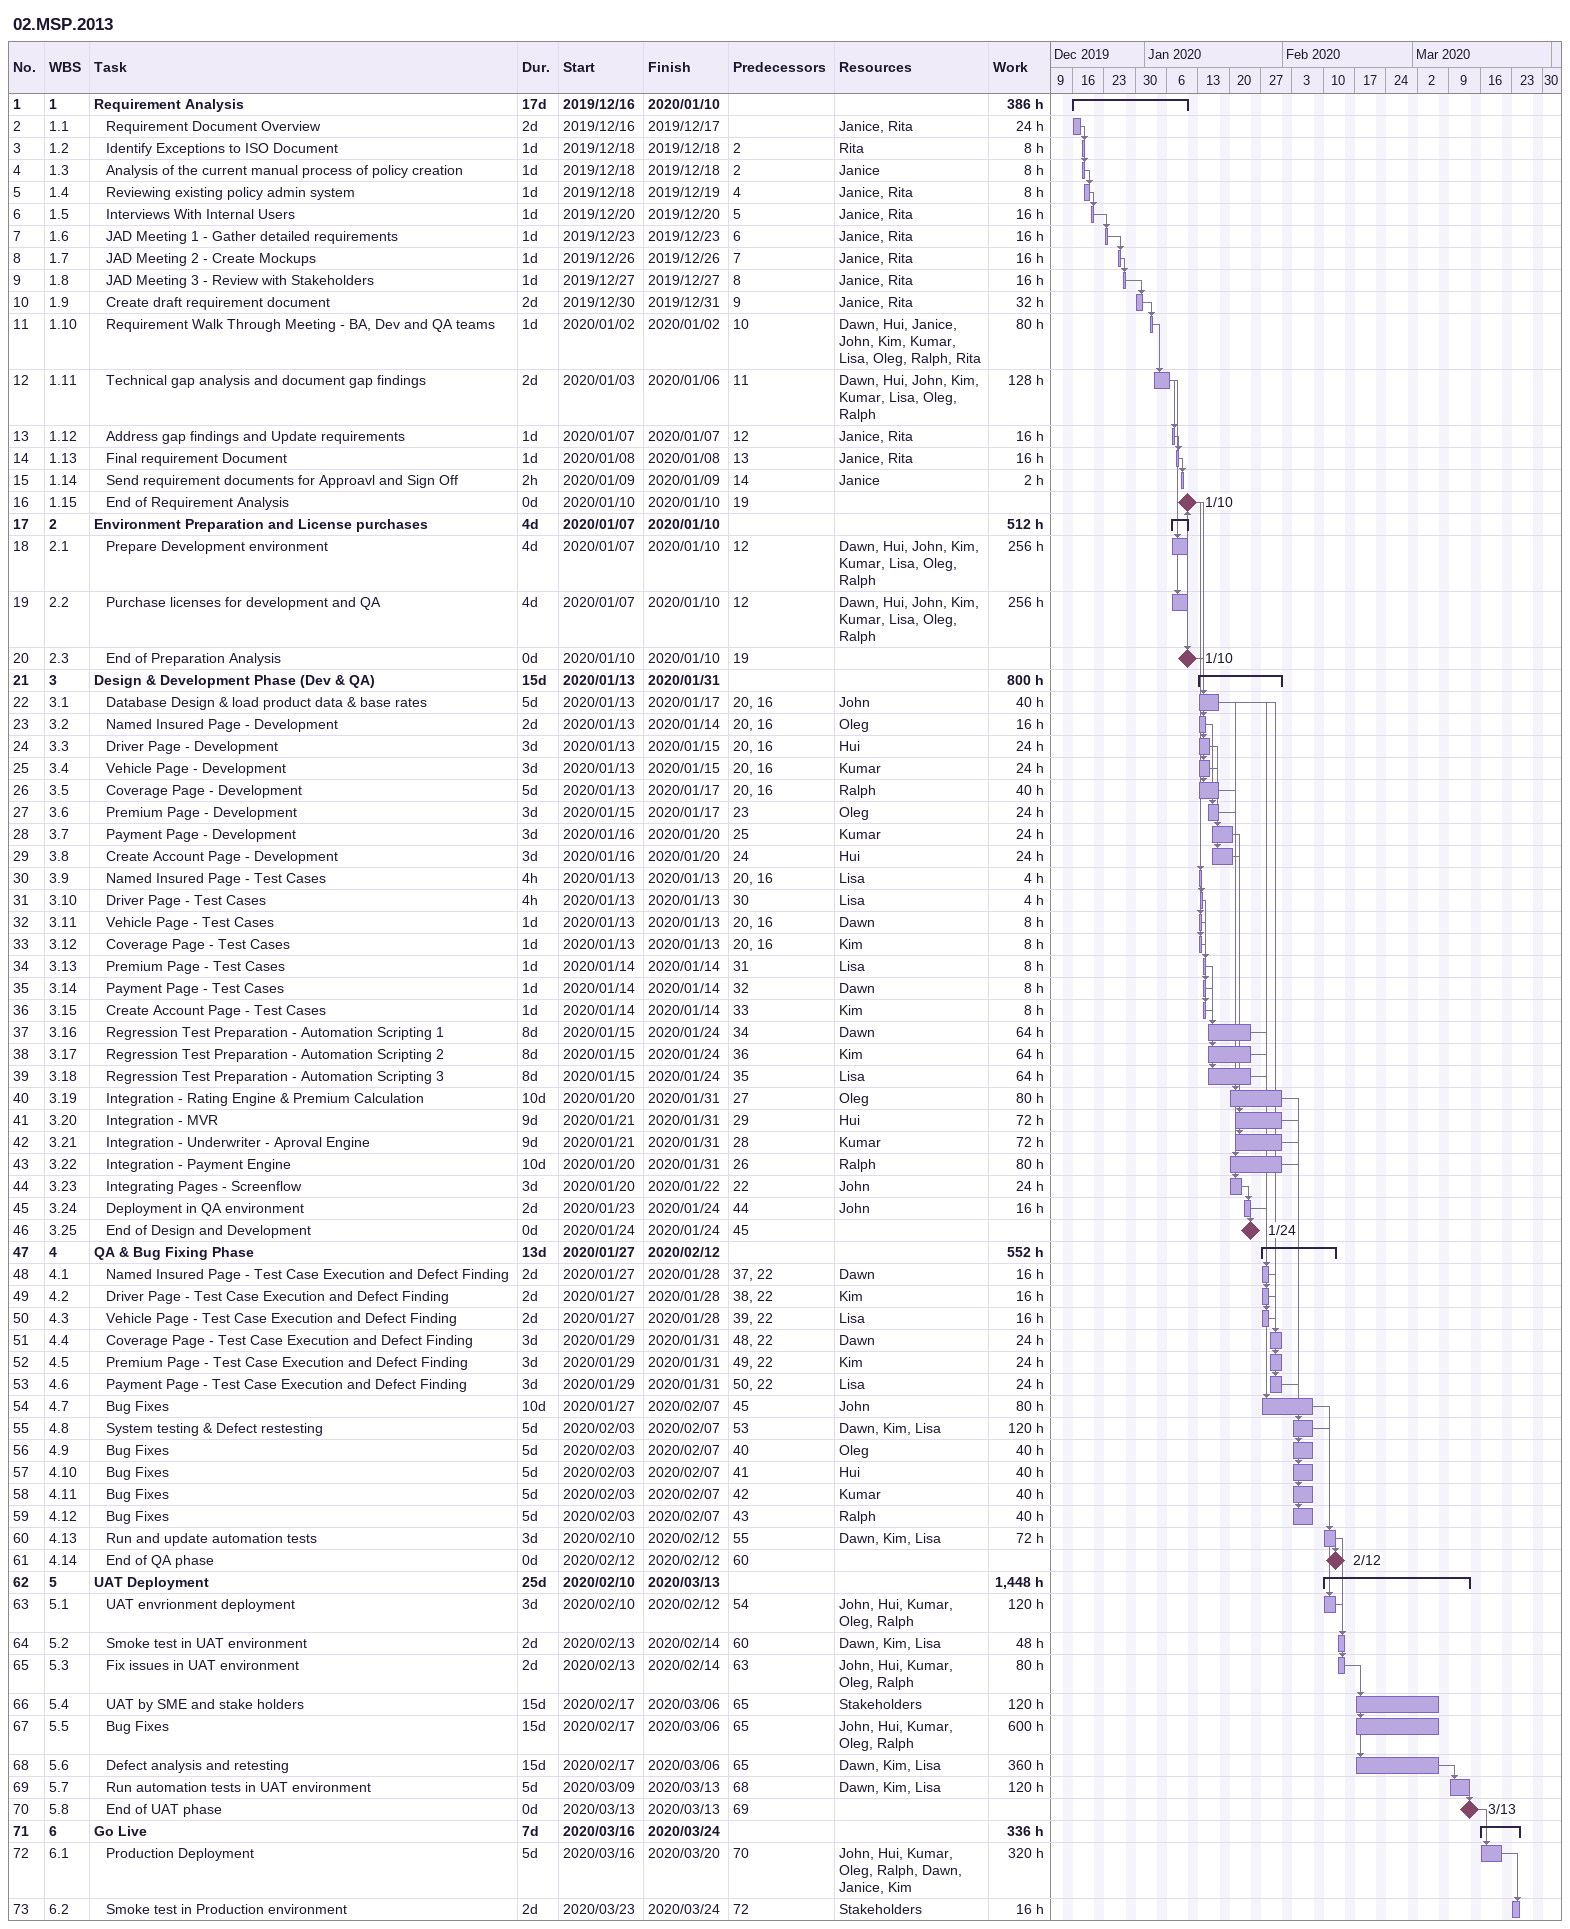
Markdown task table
02.MSP.2013

| ID | WBS | Task | Duration | Start | Finish | Predecessors | Resources | Work (h) |
|---|---|---|---|---|---|---|---|---|
| 1 | 1 | **Requirement Analysis** | 17d | 2019-12-16 | 2020-01-10 |  |  | 386 |
| 2 | 1.1 | Requirement Document Overview | 2d | 2019-12-16 | 2019-12-17 |  | Janice, Rita | 24 |
| 3 | 1.2 | Identify Exceptions to ISO Document | 1d | 2019-12-18 | 2019-12-18 | 2 | Rita | 8 |
| 4 | 1.3 | Analysis of the current manual process of policy creation | 1d | 2019-12-18 | 2019-12-18 | 2 | Janice | 8 |
| 5 | 1.4 | Reviewing existing policy admin system | 1d | 2019-12-18 | 2019-12-19 | 4 | Janice, Rita | 8 |
| 6 | 1.5 | Interviews With Internal Users | 1d | 2019-12-20 | 2019-12-20 | 5 | Janice, Rita | 16 |
| 7 | 1.6 | JAD Meeting 1 - Gather detailed requirements | 1d | 2019-12-23 | 2019-12-23 | 6 | Janice, Rita | 16 |
| 8 | 1.7 | JAD Meeting 2 - Create Mockups | 1d | 2019-12-26 | 2019-12-26 | 7 | Janice, Rita | 16 |
| 9 | 1.8 | JAD Meeting 3 - Review with Stakeholders | 1d | 2019-12-27 | 2019-12-27 | 8 | Janice, Rita | 16 |
| 10 | 1.9 | Create draft requirement document | 2d | 2019-12-30 | 2019-12-31 | 9 | Janice, Rita | 32 |
| 11 | 1.10 | Requirement Walk Through Meeting - BA, Dev and QA teams | 1d | 2020-01-02 | 2020-01-02 | 10 | Dawn, Hui, Janice, John, Kim, Kumar, Lisa, Oleg, Ralph, Rita | 80 |
| 12 | 1.11 | Technical gap analysis and document gap findings | 2d | 2020-01-03 | 2020-01-06 | 11 | Dawn, Hui, John, Kim, Kumar, Lisa, Oleg, Ralph | 128 |
| 13 | 1.12 | Address gap findings and Update requirements | 1d | 2020-01-07 | 2020-01-07 | 12 | Janice, Rita | 16 |
| 14 | 1.13 | Final requirement Document | 1d | 2020-01-08 | 2020-01-08 | 13 | Janice, Rita | 16 |
| 15 | 1.14 | Send requirement documents for Approavl and Sign Off | 2h | 2020-01-09 | 2020-01-09 | 14 | Janice | 2 |
| 16 | 1.15 | End of Requirement Analysis | 0d | 2020-01-10 | 2020-01-10 | 19 |  |  |
| 17 | 2 | **Environment Preparation and License purchases** | 4d | 2020-01-07 | 2020-01-10 |  |  | 512 |
| 18 | 2.1 | Prepare Development environment | 4d | 2020-01-07 | 2020-01-10 | 12 | Dawn, Hui, John, Kim, Kumar, Lisa, Oleg, Ralph | 256 |
| 19 | 2.2 | Purchase licenses for development and QA | 4d | 2020-01-07 | 2020-01-10 | 12 | Dawn, Hui, John, Kim, Kumar, Lisa, Oleg, Ralph | 256 |
| 20 | 2.3 | End of Preparation Analysis | 0d | 2020-01-10 | 2020-01-10 | 19 |  |  |
| 21 | 3 | **Design & Development Phase (Dev & QA)** | 15d | 2020-01-13 | 2020-01-31 |  |  | 800 |
| 22 | 3.1 | Database Design & load product data & base rates | 5d | 2020-01-13 | 2020-01-17 | 20, 16 | John | 40 |
| 23 | 3.2 | Named Insured Page - Development | 2d | 2020-01-13 | 2020-01-14 | 20, 16 | Oleg | 16 |
| 24 | 3.3 | Driver Page - Development | 3d | 2020-01-13 | 2020-01-15 | 20, 16 | Hui | 24 |
| 25 | 3.4 | Vehicle Page - Development | 3d | 2020-01-13 | 2020-01-15 | 20, 16 | Kumar | 24 |
| 26 | 3.5 | Coverage Page - Development | 5d | 2020-01-13 | 2020-01-17 | 20, 16 | Ralph | 40 |
| 27 | 3.6 | Premium Page - Development | 3d | 2020-01-15 | 2020-01-17 | 23 | Oleg | 24 |
| 28 | 3.7 | Payment Page - Development | 3d | 2020-01-16 | 2020-01-20 | 25 | Kumar | 24 |
| 29 | 3.8 | Create Account Page - Development | 3d | 2020-01-16 | 2020-01-20 | 24 | Hui | 24 |
| 30 | 3.9 | Named Insured Page - Test Cases | 4h | 2020-01-13 | 2020-01-13 | 20, 16 | Lisa | 4 |
| 31 | 3.10 | Driver Page - Test Cases | 4h | 2020-01-13 | 2020-01-13 | 30 | Lisa | 4 |
| 32 | 3.11 | Vehicle Page - Test Cases | 1d | 2020-01-13 | 2020-01-13 | 20, 16 | Dawn | 8 |
| 33 | 3.12 | Coverage Page - Test Cases | 1d | 2020-01-13 | 2020-01-13 | 20, 16 | Kim | 8 |
| 34 | 3.13 | Premium Page - Test Cases | 1d | 2020-01-14 | 2020-01-14 | 31 | Lisa | 8 |
| 35 | 3.14 | Payment Page - Test Cases | 1d | 2020-01-14 | 2020-01-14 | 32 | Dawn | 8 |
| 36 | 3.15 | Create Account Page - Test Cases | 1d | 2020-01-14 | 2020-01-14 | 33 | Kim | 8 |
| 37 | 3.16 | Regression Test Preparation - Automation Scripting 1 | 8d | 2020-01-15 | 2020-01-24 | 34 | Dawn | 64 |
| 38 | 3.17 | Regression Test Preparation - Automation Scripting 2 | 8d | 2020-01-15 | 2020-01-24 | 36 | Kim | 64 |
| 39 | 3.18 | Regression Test Preparation - Automation Scripting 3 | 8d | 2020-01-15 | 2020-01-24 | 35 | Lisa | 64 |
| 40 | 3.19 | Integration - Rating Engine & Premium Calculation | 10d | 2020-01-20 | 2020-01-31 | 27 | Oleg | 80 |
| 41 | 3.20 | Integration - MVR | 9d | 2020-01-21 | 2020-01-31 | 29 | Hui | 72 |
| 42 | 3.21 | Integration - Underwriter - Aproval Engine | 9d | 2020-01-21 | 2020-01-31 | 28 | Kumar | 72 |
| 43 | 3.22 | Integration - Payment Engine | 10d | 2020-01-20 | 2020-01-31 | 26 | Ralph | 80 |
| 44 | 3.23 | Integrating Pages - Screenflow | 3d | 2020-01-20 | 2020-01-22 | 22 | John | 24 |
| 45 | 3.24 | Deployment in QA environment | 2d | 2020-01-23 | 2020-01-24 | 44 | John | 16 |
| 46 | 3.25 | End of Design and Development | 0d | 2020-01-24 | 2020-01-24 | 45 |  |  |
| 47 | 4 | **QA & Bug Fixing Phase** | 13d | 2020-01-27 | 2020-02-12 |  |  | 552 |
| 48 | 4.1 | Named Insured Page - Test Case Execution and Defect Finding | 2d | 2020-01-27 | 2020-01-28 | 37, 22 | Dawn | 16 |
| 49 | 4.2 | Driver Page - Test Case Execution and Defect Finding | 2d | 2020-01-27 | 2020-01-28 | 38, 22 | Kim | 16 |
| 50 | 4.3 | Vehicle Page - Test Case Execution and Defect Finding | 2d | 2020-01-27 | 2020-01-28 | 39, 22 | Lisa | 16 |
| 51 | 4.4 | Coverage Page - Test Case Execution and Defect Finding | 3d | 2020-01-29 | 2020-01-31 | 48, 22 | Dawn | 24 |
| 52 | 4.5 | Premium Page - Test Case Execution and Defect Finding | 3d | 2020-01-29 | 2020-01-31 | 49, 22 | Kim | 24 |
| 53 | 4.6 | Payment Page - Test Case Execution and Defect Finding | 3d | 2020-01-29 | 2020-01-31 | 50, 22 | Lisa | 24 |
| 54 | 4.7 | Bug Fixes | 10d | 2020-01-27 | 2020-02-07 | 45 | John | 80 |
| 55 | 4.8 | System testing & Defect restesting | 5d | 2020-02-03 | 2020-02-07 | 53 | Dawn, Kim, Lisa | 120 |
| 56 | 4.9 | Bug Fixes | 5d | 2020-02-03 | 2020-02-07 | 40 | Oleg | 40 |
| 57 | 4.10 | Bug Fixes | 5d | 2020-02-03 | 2020-02-07 | 41 | Hui | 40 |
| 58 | 4.11 | Bug Fixes | 5d | 2020-02-03 | 2020-02-07 | 42 | Kumar | 40 |
| 59 | 4.12 | Bug Fixes | 5d | 2020-02-03 | 2020-02-07 | 43 | Ralph | 40 |
| 60 | 4.13 | Run and update automation tests | 3d | 2020-02-10 | 2020-02-12 | 55 | Dawn, Kim, Lisa | 72 |
| 61 | 4.14 | End of QA phase | 0d | 2020-02-12 | 2020-02-12 | 60 |  |  |
| 62 | 5 | **UAT Deployment** | 25d | 2020-02-10 | 2020-03-13 |  |  | 1448 |
| 63 | 5.1 | UAT envrionment deployment | 3d | 2020-02-10 | 2020-02-12 | 54 | John, Hui, Kumar, Oleg, Ralph | 120 |
| 64 | 5.2 | Smoke test in UAT environment | 2d | 2020-02-13 | 2020-02-14 | 60 | Dawn, Kim, Lisa | 48 |
| 65 | 5.3 | Fix issues in UAT environment | 2d | 2020-02-13 | 2020-02-14 | 63 | John, Hui, Kumar, Oleg, Ralph | 80 |
| 66 | 5.4 | UAT by SME and stake holders | 15d | 2020-02-17 | 2020-03-06 | 65 | Stakeholders | 120 |
| 67 | 5.5 | Bug Fixes | 15d | 2020-02-17 | 2020-03-06 | 65 | John, Hui, Kumar, Oleg, Ralph | 600 |
| 68 | 5.6 | Defect analysis and retesting | 15d | 2020-02-17 | 2020-03-06 | 65 | Dawn, Kim, Lisa | 360 |
| 69 | 5.7 | Run automation tests in UAT environment | 5d | 2020-03-09 | 2020-03-13 | 68 | Dawn, Kim, Lisa | 120 |
| 70 | 5.8 | End of UAT phase | 0d | 2020-03-13 | 2020-03-13 | 69 |  |  |
| 71 | 6 | **Go Live** | 7d | 2020-03-16 | 2020-03-24 |  |  | 336 |
| 72 | 6.1 | Production Deployment | 5d | 2020-03-16 | 2020-03-20 | 70 | John, Hui, Kumar, Oleg, Ralph, Dawn, Janice, Kim | 320 |
| 73 | 6.2 | Smoke test in Production environment | 2d | 2020-03-23 | 2020-03-24 | 72 | Stakeholders | 16 |
